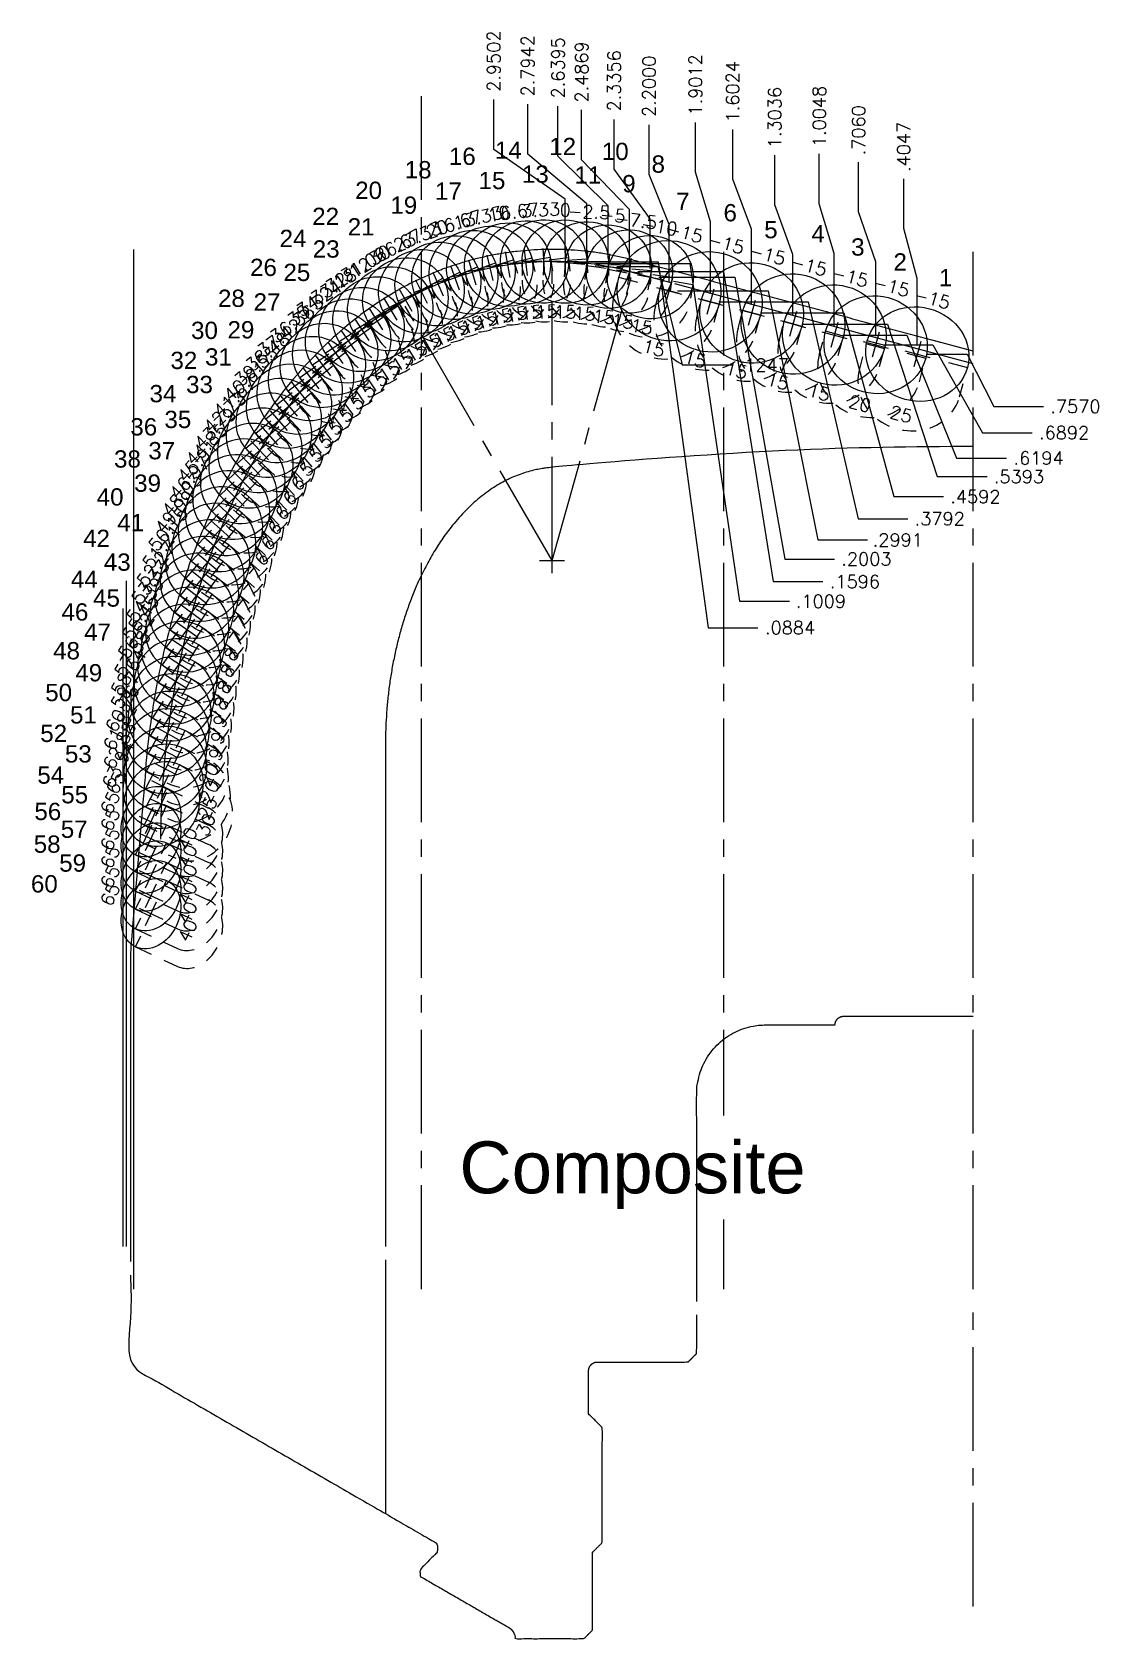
# Model space of a CAD drawing. Header units: inches. Extents: x -34 to 44.4, y 0 to 22.
# Drawn here: x 36.73 to 44.44, y 9.28 to 20.9 of the extents above; entities that cross this region are included whole.
import ezdxf
from ezdxf.enums import TextEntityAlignment as Align

# ---------------------------------------------------------------- set-up
doc = ezdxf.new("R2010")
doc.units = ezdxf.units.IN
doc.header["$MEASUREMENT"] = 0
doc.linetypes.add('CENTER2', pattern=[1.125, 0.75, -0.125, 0.125, -0.125])
doc.linetypes.add('HIDDEN2', pattern=[0.1875, 0.125, -0.0625])
for name, color, linetype in [('Blade1', 30, 'Continuous'), ('CLine', 5, 'CENTER2'), ('TEXT', 3, 'Continuous')]:
    doc.layers.add(name, color=color, linetype=linetype)
for name, color, linetype, true_color in [('Blade2', 7, 'Continuous', 0xcccc00), ('Blade3', 7, 'Continuous', 0x00cc00), ('Blade4', 7, 'Continuous', 0x00cccc), ('Blade5', 7, 'Continuous', 0x0066cc), ('Blade6', 190, 'Continuous', 0x7f00ff)]:
    doc.layers.add(name, color=color, linetype=linetype, true_color=true_color)
doc.styles.add('RomanS', font='romans')
doc.styles.get("Standard").update_dxf_attribs({"font": 'arial.ttf'})
doc.dimstyles.new('Copy of Standard', dxfattribs={"dimtxt": 0.094, "dimasz": 0.18, "dimexe": 0.0625, "dimexo": 0.0625, "dimgap": 0.045, "dimtad": 0, "dimtih": 1, "dimtoh": 1, "dimdec": 4, "dimzin": 4, "dimdsep": 46, "dimtxsty": 'RomanS', "dimcen": 0.09, "dimadec": 3, "dimazin": 1, "dimtfac": 1, "dimtdec": 4, "dimtofl": 0, "dimtmove": 0, "dimatfit": 1, "dimfxl": 1, "dimtolj": 1, "dimtzin": 0, "dimarcsym": 0})

# ---------------------------------------------------------------- blocks, each defined once
blk = doc.blocks.new('CMark')
at = {"layer": 'CLine'}
for p, q in [((-0.094, 0), (0.094, 0)), ((0, 0.094), (0, -0.094))]:
    blk.add_line(p, q, dxfattribs=at)
blk = doc.blocks.new('1613@15')
for p, q in [((-0.17, 0), (-0.312, 0)), ((0.171, 0), (0.312, 0))]:
    blk.add_line(p, q)
at = {"color": 8, "linetype": 'HIDDEN2', "ltscale": 0.5}
blk.add_line((-0.312, 0), (-0.312, -0.135), dxfattribs=at)
at = {"color": 8, "linetype": 'HIDDEN2', "ltscale": 0.5, "flags": 128}
blk.add_lwpolyline([(0.312, 0), (0.312, -0.135)], dxfattribs=at)
blk.add_ellipse((0, 0), major_axis=(-0.312, 0), ratio=0.965926, start_param=-3.141592653589793, end_param=3.141592653589793)
at = {"color": 8, "linetype": 'HIDDEN2', "ltscale": 0.5}
blk.add_ellipse((0, -0.135), major_axis=(-0.312, 0), ratio=0.965926, start_param=0, end_param=3.141593, dxfattribs=at)
blk.add_blockref('CMark', (0, 0))
at = {"style": 'RomanS'}
blk.add_text('15', height=0.094, dxfattribs=at).set_placement((0, -0.364), align=Align.MIDDLE_CENTER)
blk.add_attdef('ANG', text='', height=0.094, dxfattribs=at).set_placement((0, 0.298), align=Align.BOTTOM_CENTER)
blk = doc.blocks.new('1613@16')
for p, q in [((-0.17, 0), (-0.312, 0)), ((0.171, 0), (0.312, 0))]:
    blk.add_line(p, q)
at = {"color": 8, "linetype": 'HIDDEN2', "ltscale": 0.5}
blk.add_line((-0.312, 0), (-0.312, -0.143), dxfattribs=at)
at = {"color": 8, "linetype": 'HIDDEN2', "ltscale": 0.5, "flags": 128}
blk.add_lwpolyline([(0.312, 0), (0.312, -0.143)], dxfattribs=at)
at = {"extrusion": (0, 0, -1)}
blk.add_ellipse((0, 0), major_axis=(-0.312, 0), ratio=0.961248, start_param=-3.141592653589793, end_param=3.141592653589793, dxfattribs=at)
at = {"color": 8, "linetype": 'HIDDEN2', "ltscale": 0.5}
blk.add_ellipse((0, -0.143), major_axis=(0.312, 0), ratio=0.953717, start_param=3.141593, end_param=6.283185, dxfattribs=at)
blk.add_blockref('CMark', (0, 0))
at = {"style": 'RomanS'}
blk.add_text('16', height=0.094, dxfattribs=at).set_placement((0, -0.364), align=Align.MIDDLE_CENTER)
blk.add_attdef('ANG', text='', height=0.094, dxfattribs=at).set_placement((0, 0.298), align=Align.BOTTOM_CENTER)
blk = doc.blocks.new('1613@17')
for p, q in [((-0.17, 0), (-0.313, 0)), ((0.171, 0), (0.312, 0))]:
    blk.add_line(p, q)
at = {"color": 8, "linetype": 'HIDDEN2', "ltscale": 0.5}
blk.add_line((-0.313, 0), (-0.313, -0.152), dxfattribs=at)
at = {"color": 8, "linetype": 'HIDDEN2', "ltscale": 0.5, "flags": 128}
blk.add_lwpolyline([(0.312, 0), (0.312, -0.152)], dxfattribs=at)
blk.add_ellipse((0, 0), major_axis=(-0.312, 0), ratio=0.95632, start_param=3.141593, end_param=9.424778)
at = {"color": 8, "linetype": 'HIDDEN2', "ltscale": 0.5}
blk.add_ellipse((0, -0.152), major_axis=(-0.312, 0), ratio=0.95632, start_param=0, end_param=3.141593, dxfattribs=at)
blk.add_blockref('CMark', (0, 0))
at = {"style": 'RomanS'}
blk.add_text('17', height=0.094, dxfattribs=at).set_placement((0.001, -0.373), align=Align.MIDDLE_CENTER)
blk.add_attdef('ANG', text='', height=0.094, dxfattribs=at).set_placement((0, 0.298), align=Align.BOTTOM_CENTER)
blk = doc.blocks.new('1613@19')
for p, q in [((-0.17, 0), (-0.313, 0)), ((0.171, 0), (0.312, 0))]:
    blk.add_line(p, q)
at = {"color": 8, "linetype": 'HIDDEN2', "ltscale": 0.5}
blk.add_line((-0.313, 0), (-0.313, -0.169), dxfattribs=at)
at = {"color": 8, "linetype": 'HIDDEN2', "ltscale": 0.5, "flags": 128}
blk.add_lwpolyline([(0.312, 0), (0.312, -0.169)], dxfattribs=at)
at = {"extrusion": (0, 0, -1)}
blk.add_ellipse((0, 0), major_axis=(-0.312, 0), ratio=0.945519, start_param=3.141593, end_param=9.424778, dxfattribs=at)
at = {"color": 8, "linetype": 'HIDDEN2', "ltscale": 0.5}
blk.add_ellipse((0, -0.169), major_axis=(0.312, 0), ratio=0.945519, start_param=3.141593, end_param=6.283185, dxfattribs=at)
blk.add_blockref('CMark', (0, 0))
at = {"style": 'RomanS'}
blk.add_text('19', height=0.094, dxfattribs=at).set_placement((0, -0.379), align=Align.MIDDLE_CENTER)
blk.add_attdef('ANG', text='', height=0.094, dxfattribs=at).set_placement((0, 0.298), align=Align.BOTTOM_CENTER)
blk = doc.blocks.new('1313@40')
for p, q in [((-0.265, 0), (-0.177, 0)), ((0.177, 0), (0.264, 0))]:
    blk.add_line(p, q)
at = {"color": 8, "linetype": 'HIDDEN2'}
for p, q in [((-0.265, 0), (-0.265, -0.334)), ((0.264, 0), (0.264, -0.334))]:
    blk.add_line(p, q, dxfattribs=at)
blk.add_ellipse((0, 0), major_axis=(0.265, 0), ratio=0.765974)
blk.add_ellipse((0, -0.334), major_axis=(-0.265, 0), ratio=0.765974, start_param=0, end_param=3.141593, dxfattribs=at)
blk.add_blockref('CMark', (0, 0))
at = {"style": 'RomanS'}
blk.add_text('40', height=0.094, dxfattribs=at).set_placement((0, -0.292), align=Align.MIDDLE_CENTER)
blk.add_attdef('ANG', text='', height=0.094, dxfattribs=at).set_placement((0, 0.251), align=Align.BOTTOM_CENTER)
blk = doc.blocks.new('1613@30')
for p, q in [((-0.17, 0), (-0.312, 0)), ((0.171, 0), (0.312, 0))]:
    blk.add_line(p, q)
at = {"color": 8, "linetype": 'HIDDEN2', "ltscale": 0.5}
blk.add_line((-0.312, 0), (-0.312, -0.26), dxfattribs=at)
at = {"color": 8, "linetype": 'HIDDEN2', "ltscale": 0.5, "flags": 128}
blk.add_lwpolyline([(0.312, 0), (0.312, -0.26)], dxfattribs=at)
at = {"extrusion": (0, 0, -1)}
blk.add_ellipse((0, 0), major_axis=(-0.312, 0), ratio=0.866025, start_param=-3.141592653589793, end_param=3.141592653589793, dxfattribs=at)
at = {"color": 8, "linetype": 'HIDDEN2', "ltscale": 0.5, "extrusion": (0, 0, -1)}
blk.add_ellipse((0, -0.26), major_axis=(-0.312, 0), ratio=0.866025, start_param=3.068877, end_param=6.355901, dxfattribs=at)
blk.add_blockref('CMark', (0, 0))
at = {"style": 'RomanS'}
blk.add_text('30', height=0.094, dxfattribs=at).set_placement((0, -0.356), align=Align.MIDDLE_CENTER)
blk.add_attdef('ANG', text='', height=0.094, dxfattribs=at).set_placement((0, 0.287), align=Align.BOTTOM_CENTER)
blk = doc.blocks.new('1613@18')
for p, q in [((-0.17, 0), (-0.312, 0)), ((0.171, 0), (0.312, 0))]:
    blk.add_line(p, q)
at = {"color": 8, "linetype": 'HIDDEN2', "ltscale": 0.5}
blk.add_line((-0.312, 0), (-0.312, -0.159), dxfattribs=at)
at = {"color": 8, "linetype": 'HIDDEN2', "ltscale": 0.5, "flags": 128}
blk.add_lwpolyline([(0.312, 0), (0.312, -0.159)], dxfattribs=at)
at = {"extrusion": (0, 0, -1)}
blk.add_ellipse((0, 0), major_axis=(-0.312, 0), ratio=0.95104, start_param=-3.141592653589793, end_param=3.141592653589793, dxfattribs=at)
at = {"color": 8, "linetype": 'HIDDEN2', "ltscale": 0.5}
blk.add_ellipse((0, -0.161), major_axis=(0.312, 0), ratio=0.953717, start_param=3.141593, end_param=6.283185, dxfattribs=at)
blk.add_blockref('CMark', (0, 0))
at = {"style": 'RomanS'}
blk.add_text('18', height=0.094, dxfattribs=at).set_placement((0, -0.364), align=Align.MIDDLE_CENTER)
blk.add_attdef('ANG', text='', height=0.094, dxfattribs=at).set_placement((0, 0.298), align=Align.BOTTOM_CENTER)
blk = doc.blocks.new('1613@25')
for p, q in [((-0.17, 0), (-0.312, 0)), ((0.171, 0), (0.312, 0))]:
    blk.add_line(p, q)
at = {"color": 8, "linetype": 'HIDDEN2', "ltscale": 0.5}
blk.add_line((-0.312, 0), (-0.312, -0.22), dxfattribs=at)
at = {"color": 8, "linetype": 'HIDDEN2', "ltscale": 0.5, "flags": 128}
blk.add_lwpolyline([(0.312, 0), (0.312, -0.22)], dxfattribs=at)
blk.add_ellipse((0, 0), major_axis=(-0.312, 0), ratio=0.906308, start_param=-3.141592653589793, end_param=3.141592653589793)
at = {"color": 8, "linetype": 'HIDDEN2', "ltscale": 0.5}
blk.add_ellipse((0, -0.22), major_axis=(-0.312, 0), ratio=0.906308, start_param=0, end_param=3.141593, dxfattribs=at)
blk.add_blockref('CMark', (0, 0))
at = {"style": 'RomanS'}
blk.add_text('25', height=0.094, dxfattribs=at).set_placement((0, -0.356), align=Align.MIDDLE_CENTER)
blk.add_attdef('ANG', text='', height=0.094, dxfattribs=at).set_placement((0, 0.287), align=Align.BOTTOM_CENTER)
blk = doc.blocks.new('1613@20')
for p, q in [((-0.17, 0), (-0.312, 0)), ((0.171, 0), (0.312, 0))]:
    blk.add_line(p, q)
at = {"color": 8, "linetype": 'HIDDEN2', "ltscale": 0.5}
blk.add_line((-0.312, 0), (-0.312, -0.178), dxfattribs=at)
at = {"color": 8, "linetype": 'HIDDEN2', "ltscale": 0.5, "flags": 128}
blk.add_lwpolyline([(0.312, 0), (0.312, -0.178)], dxfattribs=at)
blk.add_ellipse((0, 0), major_axis=(-0.312, 0), ratio=0.939693, start_param=-3.141592653589793, end_param=3.141592653589793)
at = {"color": 8, "linetype": 'HIDDEN2', "ltscale": 0.5}
blk.add_ellipse((0, -0.178), major_axis=(-0.312, 0), ratio=0.939693, start_param=0, end_param=3.141593, dxfattribs=at)
blk.add_blockref('CMark', (0, 0))
at = {"style": 'RomanS'}
blk.add_text('20', height=0.094, dxfattribs=at).set_placement((0, -0.356), align=Align.MIDDLE_CENTER)
blk.add_attdef('ANG', text='', height=0.094, dxfattribs=at).set_placement((0, 0.298), align=Align.BOTTOM_CENTER)
blk = doc.blocks.new('1913@15')
for p, q in [((-0.233, 0), (-0.375, 0)), ((0.233, 0), (0.375, 0))]:
    blk.add_line(p, q)
at = {"color": 8, "linetype": 'HIDDEN2', "ltscale": 0.5}
for p, q in [((-0.375, -0.135), (-0.375, 0)), ((0.375, -0.135), (0.375, 0))]:
    blk.add_line(p, q, dxfattribs=at)
blk.add_ellipse((0, 0), major_axis=(-0.375, 0), ratio=0.965926)
blk.add_ellipse((0, -0.135), major_axis=(-0.375, 0), ratio=0.965926, start_param=0, end_param=3.141593, dxfattribs=at)
blk.add_blockref('CMark', (0, 0))
at = {"style": 'RomanS'}
blk.add_text('15', height=0.094, dxfattribs=at).set_placement((0, -0.43), align=Align.MIDDLE_CENTER)
blk.add_attdef('ANG', text='', height=0.094, dxfattribs=at).set_placement((0, 0.362), align=Align.BOTTOM_CENTER)
blk = doc.blocks.new('*D323')
at = {"layer": 'Blade1', "color": 0, "lineweight": -2, "transparency": 16777216}
for p, q in [((42.098, 19.649), (42.098, 20.009)), ((42.23, 19.289), (42.098, 19.649)), ((42.23, 18.85), (42.23, 19.289))]:
    blk.add_line(p, q, dxfattribs=at)
at = {"layer": 'Blade1', "color": 0, "transparency": 16777216, "insert": (42.098, 20.28), "char_height": 0.094, "attachment_point": 5, "rotation": 90, "style": 'RomanS'}
blk.add_mtext('\\A1;1.3036', dxfattribs=at)
blk = doc.blocks.new('*D325')
at = {"layer": 'Blade1', "color": 0, "lineweight": -2, "transparency": 16777216}
for p, q in [((42.293, 18.787), (42.913, 18.787)), ((42.913, 18.787), (43.273, 17.684)), ((43.273, 17.684), (43.633, 17.684))]:
    blk.add_line(p, q, dxfattribs=at)
at = {"layer": 'Blade1', "color": 0, "transparency": 16777216, "insert": (43.864, 17.684), "char_height": 0.094, "attachment_point": 5, "style": 'RomanS'}
blk.add_mtext('\\A1;.5393', dxfattribs=at)
blk = doc.blocks.new('*D326')
at = {"layer": 'Blade1', "color": 0, "lineweight": -2, "transparency": 16777216}
for p, q in [((41.19, 19.868), (41.19, 20.228)), ((41.334, 19.508), (41.19, 19.868)), ((41.334, 19.09), (41.334, 19.508))]:
    blk.add_line(p, q, dxfattribs=at)
at = {"layer": 'Blade1', "color": 0, "transparency": 16777216, "insert": (41.19, 20.506), "char_height": 0.094, "attachment_point": 5, "rotation": 90, "style": 'RomanS'}
blk.add_mtext('\\A1;2.2000', dxfattribs=at)
blk = doc.blocks.new('*D327')
at = {"layer": 'Blade1', "color": 0, "lineweight": -2, "transparency": 16777216}
for p, q in [((41.396, 19.028), (42.05, 19.028)), ((42.05, 19.028), (42.41, 17.226)), ((42.41, 17.226), (42.77, 17.226))]:
    blk.add_line(p, q, dxfattribs=at)
at = {"layer": 'Blade1', "color": 0, "transparency": 16777216, "insert": (42.988, 17.226), "char_height": 0.094, "attachment_point": 5, "style": 'RomanS'}
blk.add_mtext('\\A1;.2991', dxfattribs=at)
blk = doc.blocks.new('*D328')
at = {"layer": 'Blade3', "color": 0, "lineweight": -2, "transparency": 16777216}
for p, q in [((42.42, 19.657), (42.42, 20.017)), ((42.529, 19.297), (42.42, 19.657)), ((42.529, 18.77), (42.529, 19.297))]:
    blk.add_line(p, q, dxfattribs=at)
at = {"layer": 'Blade3', "color": 0, "transparency": 16777216, "insert": (42.42, 20.288), "char_height": 0.094, "attachment_point": 5, "rotation": 90, "style": 'RomanS'}
blk.add_mtext('\\A1;1.0048', dxfattribs=at)
blk = doc.blocks.new('*D329')
at = {"layer": 'Blade3', "color": 0, "lineweight": -2, "transparency": 16777216}
for p, q in [((41.525, 19.885), (41.525, 20.245)), ((41.633, 19.525), (41.525, 19.885)), ((41.633, 19.01), (41.633, 19.525))]:
    blk.add_line(p, q, dxfattribs=at)
at = {"layer": 'Blade3', "color": 0, "transparency": 16777216, "insert": (41.525, 20.516), "char_height": 0.094, "attachment_point": 5, "rotation": 90, "style": 'RomanS'}
blk.add_mtext('\\A1;1.9012', dxfattribs=at)
blk = doc.blocks.new('*D330')
at = {"layer": 'Blade3', "color": 0, "lineweight": -2, "transparency": 16777216}
for p, q in [((42.591, 18.707), (43.053, 18.707)), ((43.053, 18.707), (43.413, 17.818)), ((43.413, 17.818), (43.773, 17.818))]:
    blk.add_line(p, q, dxfattribs=at)
at = {"layer": 'Blade3', "color": 0, "transparency": 16777216, "insert": (44.006, 17.818), "char_height": 0.094, "attachment_point": 5, "style": 'RomanS'}
blk.add_mtext('\\A1;.6194', dxfattribs=at)
blk = doc.blocks.new('*D331')
at = {"layer": 'Blade3', "color": 0, "lineweight": -2, "transparency": 16777216}
for p, q in [((41.695, 18.947), (42.341, 18.947)), ((42.341, 18.947), (42.701, 17.379)), ((42.701, 17.379), (43.061, 17.379))]:
    blk.add_line(p, q, dxfattribs=at)
at = {"layer": 'Blade3', "color": 0, "transparency": 16777216, "insert": (43.291, 17.379), "char_height": 0.094, "attachment_point": 5, "style": 'RomanS'}
blk.add_mtext('\\A1;.3792', dxfattribs=at)
blk = doc.blocks.new('*D333')
at = {"layer": 'Blade5', "color": 0, "lineweight": -2, "transparency": 16777216}
for p, q in [((41.794, 19.834), (41.794, 20.194)), ((41.931, 19.474), (41.794, 19.834)), ((41.931, 18.93), (41.931, 19.474))]:
    blk.add_line(p, q, dxfattribs=at)
at = {"layer": 'Blade5', "color": 0, "transparency": 16777216, "insert": (41.794, 20.467), "char_height": 0.094, "attachment_point": 5, "rotation": 90, "style": 'RomanS'}
blk.add_mtext('\\A1;1.6024', dxfattribs=at)
blk = doc.blocks.new('*D335')
at = {"layer": 'Blade5', "color": 0, "lineweight": -2, "transparency": 16777216}
for p, q in [((41.994, 18.867), (42.598, 18.867)), ((42.598, 18.867), (42.958, 17.539)), ((42.958, 17.539), (43.318, 17.539))]:
    blk.add_line(p, q, dxfattribs=at)
at = {"layer": 'Blade5', "color": 0, "transparency": 16777216, "insert": (43.549, 17.539), "char_height": 0.094, "attachment_point": 5, "style": 'RomanS'}
blk.add_mtext('\\A1;.4592', dxfattribs=at)
blk = doc.blocks.new('*D336')
at = {"layer": 'Blade6', "color": 0, "lineweight": -2, "transparency": 16777216}
for p, q in [((40.937, 19.907), (40.937, 20.267)), ((41.198, 19.547), (40.937, 19.907)), ((41.198, 19.189), (41.198, 19.547))]:
    blk.add_line(p, q, dxfattribs=at)
at = {"layer": 'Blade6', "color": 0, "transparency": 16777216, "insert": (40.937, 20.545), "char_height": 0.094, "attachment_point": 5, "rotation": 90, "style": 'RomanS'}
blk.add_mtext('\\A1;2.3356', dxfattribs=at)
blk = doc.blocks.new('*D337')
at = {"layer": 'Blade6', "color": 0, "lineweight": -2, "transparency": 16777216}
for p, q in [((41.261, 19.126), (41.81, 19.126)), ((41.81, 19.126), (42.17, 17.088)), ((42.17, 17.088), (42.53, 17.088))]:
    blk.add_line(p, q, dxfattribs=at)
at = {"layer": 'Blade6', "color": 0, "transparency": 16777216, "insert": (42.761, 17.088), "char_height": 0.094, "attachment_point": 5, "style": 'RomanS'}
blk.add_mtext('\\A1;.2003', dxfattribs=at)
blk = doc.blocks.new('*D338')
at = {"layer": 'Blade5', "color": 0, "lineweight": -2, "transparency": 16777216}
for p, q in [((40.702, 19.975), (40.702, 20.335)), ((41.047, 19.615), (40.702, 19.975)), ((41.047, 19.23), (41.047, 19.615))]:
    blk.add_line(p, q, dxfattribs=at)
at = {"layer": 'Blade5', "color": 0, "transparency": 16777216, "insert": (40.702, 20.61), "char_height": 0.094, "attachment_point": 5, "rotation": 90, "style": 'RomanS'}
blk.add_mtext('\\A1;2.4869', dxfattribs=at)
blk = doc.blocks.new('*D339')
at = {"layer": 'Blade5', "color": 0, "lineweight": -2, "transparency": 16777216}
for p, q in [((41.109, 19.167), (41.727, 19.167)), ((41.727, 19.167), (42.087, 16.925)), ((42.087, 16.925), (42.447, 16.925))]:
    blk.add_line(p, q, dxfattribs=at)
at = {"layer": 'Blade5', "color": 0, "transparency": 16777216, "insert": (42.678, 16.925), "char_height": 0.094, "attachment_point": 5, "style": 'RomanS'}
blk.add_mtext('\\A1;.1596', dxfattribs=at)
blk = doc.blocks.new('*D340')
at = {"layer": 'Blade4', "color": 0, "lineweight": -2, "transparency": 16777216}
for p, q in [((40.531, 20.002), (40.531, 20.362)), ((40.894, 19.642), (40.531, 20.002)), ((40.894, 19.264), (40.894, 19.642))]:
    blk.add_line(p, q, dxfattribs=at)
at = {"layer": 'Blade4', "color": 0, "transparency": 16777216, "insert": (40.531, 20.64), "char_height": 0.094, "attachment_point": 5, "rotation": 90, "style": 'RomanS'}
blk.add_mtext('\\A1;2.6395', dxfattribs=at)
blk = doc.blocks.new('*D341')
at = {"layer": 'Blade4', "color": 0, "lineweight": -2, "transparency": 16777216}
for p, q in [((40.957, 19.202), (41.254, 19.202)), ((41.254, 19.202), (41.428, 18.491)), ((41.428, 18.491), (41.788, 18.491))]:
    blk.add_line(p, q, dxfattribs=at)
at = {"layer": 'Blade4', "color": 0, "transparency": 16777216, "insert": (42.019, 18.491), "char_height": 0.094, "attachment_point": 5, "style": 'RomanS'}
blk.add_mtext('\\A1;.1247', dxfattribs=at)
blk = doc.blocks.new('*D342')
at = {"layer": 'Blade3', "color": 0, "lineweight": -2, "transparency": 16777216}
for p, q in [((40.313, 20.016), (40.313, 20.376)), ((40.74, 19.656), (40.313, 20.016)), ((40.74, 19.288), (40.74, 19.656))]:
    blk.add_line(p, q, dxfattribs=at)
at = {"layer": 'Blade3', "color": 0, "transparency": 16777216, "insert": (40.313, 20.654), "char_height": 0.094, "attachment_point": 5, "rotation": 90, "style": 'RomanS'}
blk.add_mtext('\\A1;2.7942', dxfattribs=at)
blk = doc.blocks.new('*D343')
at = {"layer": 'Blade3', "color": 0, "lineweight": -2, "transparency": 16777216}
for p, q in [((40.802, 19.226), (41.484, 19.226)), ((41.484, 19.226), (41.844, 16.783)), ((41.844, 16.783), (42.204, 16.783))]:
    blk.add_line(p, q, dxfattribs=at)
at = {"layer": 'Blade3', "color": 0, "transparency": 16777216, "insert": (42.432, 16.783), "char_height": 0.094, "attachment_point": 5, "style": 'RomanS'}
blk.add_mtext('\\A1;.1009', dxfattribs=at)
blk = doc.blocks.new('*D344')
at = {"layer": 'Blade2', "color": 0, "lineweight": -2, "transparency": 16777216}
for p, q in [((40.067, 20.05), (40.067, 20.41)), ((40.584, 19.69), (40.067, 20.05)), ((40.584, 19.301), (40.584, 19.69))]:
    blk.add_line(p, q, dxfattribs=at)
at = {"layer": 'Blade2', "color": 0, "transparency": 16777216, "insert": (40.067, 20.688), "char_height": 0.094, "attachment_point": 5, "rotation": 90, "style": 'RomanS'}
blk.add_mtext('\\A1;2.9502', dxfattribs=at)
blk = doc.blocks.new('1913@25')
for p, q in [((-0.233, 0), (-0.375, 0)), ((0.233, 0), (0.375, 0))]:
    blk.add_line(p, q)
at = {"color": 8, "linetype": 'HIDDEN2', "ltscale": 0.5}
for p, q in [((-0.375, -0.22), (-0.375, 0)), ((0.375, -0.22), (0.375, 0))]:
    blk.add_line(p, q, dxfattribs=at)
blk.add_ellipse((0, 0), major_axis=(-0.375, 0), ratio=0.90632)
blk.add_ellipse((0, -0.22), major_axis=(-0.375, 0), ratio=0.90632, start_param=0, end_param=3.141593, dxfattribs=at)
blk.add_blockref('CMark', (0, 0))
at = {"style": 'RomanS'}
blk.add_text('25', height=0.094, dxfattribs=at).set_placement((0, -0.45), align=Align.MIDDLE_CENTER)
blk.add_attdef('ANG', text='', height=0.094, dxfattribs=at).set_placement((0, 0.34), align=Align.BOTTOM_CENTER)
blk = doc.blocks.new('*D348')
at = {"layer": 'Blade1', "color": 0, "lineweight": -2, "transparency": 16777216}
for p, q in [((43.031, 19.477), (43.031, 19.837)), ((43.129, 19.117), (43.031, 19.477)), ((43.129, 18.632), (43.129, 19.117))]:
    blk.add_line(p, q, dxfattribs=at)
at = {"layer": 'Blade1', "color": 0, "transparency": 16777216, "insert": (43.031, 20.068), "char_height": 0.094, "attachment_point": 5, "rotation": 90, "style": 'RomanS'}
blk.add_mtext('\\A1;.4047', dxfattribs=at)
blk = doc.blocks.new('*D349')
at = {"layer": 'Blade1', "color": 0, "lineweight": -2, "transparency": 16777216}
for p, q in [((43.192, 18.57), (43.489, 18.57)), ((43.489, 18.57), (43.682, 18.191)), ((43.682, 18.191), (44.042, 18.191))]:
    blk.add_line(p, q, dxfattribs=at)
at = {"layer": 'Blade1', "color": 0, "transparency": 16777216, "insert": (44.272, 18.191), "char_height": 0.094, "attachment_point": 5, "style": 'RomanS'}
blk.add_mtext('\\A1;.7570', dxfattribs=at)
blk = doc.blocks.new('1913@20')
for p, q in [((-0.233, 0), (-0.375, 0)), ((0.233, 0), (0.375, 0))]:
    blk.add_line(p, q)
at = {"color": 8, "linetype": 'HIDDEN2', "ltscale": 0.5}
for p, q in [((-0.375, -0.178), (-0.375, 0)), ((0.375, -0.178), (0.375, 0))]:
    blk.add_line(p, q, dxfattribs=at)
blk.add_ellipse((0, 0), major_axis=(-0.375, 0), ratio=0.93968)
blk.add_ellipse((0, -0.178), major_axis=(-0.375, 0), ratio=0.93968, start_param=0, end_param=3.141593, dxfattribs=at)
blk.add_blockref('CMark', (0, 0))
at = {"style": 'RomanS'}
blk.add_text('20', height=0.094, dxfattribs=at).set_placement((0, -0.441), align=Align.MIDDLE_CENTER)
blk.add_attdef('ANG', text='', height=0.094, dxfattribs=at).set_placement((0, 0.362), align=Align.BOTTOM_CENTER)
blk = doc.blocks.new('*D350')
at = {"layer": 'Blade5', "color": 0, "lineweight": -2, "transparency": 16777216}
for p, q in [((42.704, 19.598), (42.704, 19.958)), ((42.828, 19.238), (42.704, 19.598)), ((42.828, 18.7), (42.828, 19.238))]:
    blk.add_line(p, q, dxfattribs=at)
at = {"layer": 'Blade5', "color": 0, "transparency": 16777216, "insert": (42.704, 20.188), "char_height": 0.094, "attachment_point": 5, "rotation": 90, "style": 'RomanS'}
blk.add_mtext('\\A1;.7060', dxfattribs=at)
blk = doc.blocks.new('*D351')
at = {"layer": 'Blade5', "color": 0, "lineweight": -2, "transparency": 16777216}
for p, q in [((42.89, 18.637), (43.24, 18.637)), ((43.24, 18.637), (43.6, 18.001)), ((43.6, 18.001), (43.96, 18.001))]:
    blk.add_line(p, q, dxfattribs=at)
at = {"layer": 'Blade5', "color": 0, "transparency": 16777216, "insert": (44.19, 18.001), "char_height": 0.094, "attachment_point": 5, "style": 'RomanS'}
blk.add_mtext('\\A1;.6892', dxfattribs=at)
blk = doc.blocks.new('*D352')
at = {"layer": 'Blade2', "color": 0, "lineweight": -2, "transparency": 16777216}
for p, q in [((40.646, 19.238), (41.256, 19.238)), ((41.256, 19.238), (41.616, 16.591)), ((41.616, 16.591), (41.976, 16.591))]:
    blk.add_line(p, q, dxfattribs=at)
at = {"layer": 'Blade2', "color": 0, "transparency": 16777216, "insert": (42.209, 16.591), "char_height": 0.094, "attachment_point": 5, "style": 'RomanS'}
blk.add_mtext('\\A1;.0884', dxfattribs=at)

msp = doc.modelspace()

# ---------------------------------------------------------------- linework, layer by layer
at = {"color": 1}
for p, q in [((43.53378, 18.50056), (41.37598, 19.07874)), ((37.40878, 16.93138), (37.40878, 12.11695)), ((37.38378, 16.73147), (37.38378, 12.11695))]:
    msp.add_line(p, q, dxfattribs=at)
msp.add_line((43.53378, 18.59004), (43.2359, 18.66986))
msp.add_lwpolyline([(41.34938, 19.08587), (41.07086, 19.16049, 0.07537826), (40.42699, 19.23947)], format="xyb", dxfattribs=at)
msp.add_ellipse((40.31778, 15.00056), major_axis=(0, 4.20382), ratio=0.63323358, start_param=0.34934467, end_param=1.55616141, dxfattribs=at)
at = {"color": 7, "linetype": 'Continuous'}
msp.add_open_spline([(39.28378, 12.02102), (39.28378, 11.10354), (39.28378, 10.18606)], degree=2, dxfattribs=at)
msp.add_rational_spline([(37.44003, 11.91094), (37.44003, 11.58074), (37.44003, 11.25055), (38.3619, 10.7183), (39.28378, 10.18606), (39.46347, 10.08231), (39.64315, 9.97857), (39.65878, 9.96955), (39.65878, 9.95151), (39.65878, 9.93575), (39.65878, 9.91999), (39.65878, 9.90705), (39.64963, 9.8979), (39.5917, 9.83997), (39.53378, 9.78205), (39.53378, 9.75758), (39.53378, 9.7331), (39.85409, 9.54817), (40.1744, 9.36324), (40.22128, 9.33618), (40.22128, 9.28205), (40.47003, 9.28205), (40.71878, 9.28205), (40.75003, 9.3133), (40.78128, 9.34455), (40.78128, 9.6258), (40.78128, 9.90705), (40.81635, 9.94212), (40.85143, 9.9772), (40.85143, 10.39267), (40.85143, 10.80815), (40.80198, 10.8576), (40.75253, 10.90705), (40.75253, 11.0633), (40.75253, 11.21955), (40.75253, 11.28205), (40.81503, 11.28205), (41.14315, 11.28205), (41.47128, 11.28205), (41.50253, 11.3133), (41.53378, 11.34455), (41.53378, 11.48363), (41.53378, 11.62272)], [1, 1, 1, 1, 1, 1, 1, 0.866025403784, 1, 1, 1, 0.923879532511, 1, 1, 1, 1, 1, 1, 1, 0.866025403784, 1, 1, 1, 1, 1, 1, 1, 1, 1, 1, 1, 1, 1, 1, 1, 0.707106781187, 1, 1, 1, 1, 1, 1, 1], degree=2, knots=[4.59383811, 4.59383811, 4.59383811, 4.8139707, 4.8139707, 5.8139707, 5.8139707, 6.8139707, 6.8139707, 7.86116825, 7.86116825, 8.86116825, 8.86116825, 9.64656642, 9.64656642, 10.64656642, 10.64656642, 11.64656642, 11.64656642, 12.64656642, 12.64656642, 13.69376397, 13.69376397, 14.69376397, 14.69376397, 15.69376397, 15.69376397, 16.69376397, 16.69376397, 17.69376397, 17.69376397, 18.69376397, 18.69376397, 19.69376397, 19.69376397, 20.69376397, 20.69376397, 22.26456029, 22.26456029, 23.26456029, 23.26456029, 24.26456029, 24.26456029, 24.41291801, 24.41291801, 24.41291801], dxfattribs=at)
at = {"layer": 'CLine'}
for p, q in [((39.54338, 11.80984), (39.54338, 20.51944)), ((41.73088, 11.80984), (41.73088, 19.32666)), ((43.53378, 11.80984), (43.53378, 19.32666)), ((40.48849, 17.07666), (40.48849, 19.24034)), ((40.48849, 17.07666), (41.07086, 19.16049)), ((40.48849, 17.07666), (39.40662, 18.95045)), ((40.48849, 16.98666), (40.48849, 17.16666)), ((40.39849, 17.07666), (40.57849, 17.07666)), ((43.53378, 9.5153), (43.53378, 11.71234))]:
    msp.add_line(p, q, dxfattribs=at)
at = {"layer": 'CLine', "linetype": 'Continuous'}
msp.add_line((37.46368, 11.80984), (37.46368, 19.32666), dxfattribs=at)

# ---------------------------------------------------------------- block references
at = {"layer": 'Blade1'}
for name, p, rotation, values in [('1613@15', (40.42699, 19.23947), 3.33, {'ANG': '3.33'}), ('1613@15', (39.6629, 19.07664), 23.33, {'ANG': '23.33'}), ('1913@15', (41.33375, 19.02755), 345, {'ANG': '-15'}), ('1913@15', (42.23014, 18.78737), 345, {'ANG': '-15'}), ('1613@15', (39.01359, 18.66529), 34.24, {'ANG': '34.24'}), ('1913@25', (43.12906, 18.56964), 345, {'ANG': '-15'}), ('1613@15', (38.51204, 18.08931), 40.61, {'ANG': '40.61'}), ('1613@16', (38.14116, 17.42069), 46.97, {'ANG': '46.97'}), ('1613@17', (37.88315, 16.70055), 53.33, {'ANG': '53.33'}), ('1613@19', (37.72485, 15.95198), 59.7, {'ANG': '59.7'}), ('1313@40', (37.5888, 15.18966), 65, {'ANG': '65'})]:
    msp.add_blockref(name, p, dxfattribs=dict(at, rotation=rotation)).add_auto_attribs(values)
at = {"layer": 'Blade2'}
msp.add_blockref('1613@15', (40.58353, 19.23825), dxfattribs=at).add_auto_attribs({'ANG': '0'})
for name, p, rotation, values in [('1613@15', (39.78536, 19.12291), 20, {'ANG': '20'}), ('1613@15', (39.11106, 18.74764), 33.18, {'ANG': '33.18'}), ('1613@15', (38.58605, 18.19325), 39.55, {'ANG': '39.55'}), ('1613@16', (38.1947, 17.53652), 45.91, {'ANG': '45.91'}), ('1613@17', (37.91894, 16.82303), 52.27, {'ANG': '52.27'}), ('1613@19', (37.7447, 16.07803), 58.64000000000001, {'ANG': '58.64'}), ('1613@30', (37.66334, 15.31717), 65, {'ANG': '65'}), ('1313@40', (37.5888, 14.52416), 65, {'ANG': '65'})]:
    msp.add_blockref(name, p, dxfattribs=dict(at, rotation=rotation)).add_auto_attribs(values)
at = {"layer": 'Blade3'}
for name, p, rotation, values in [('1613@15', (40.73958, 19.22572), 357.5000000000001, {'ANG': '-2.5'}), ('1613@15', (39.91039, 19.16168), 16.67000000000001, {'ANG': '16.67'}), ('1913@15', (41.63255, 18.94749), 345, {'ANG': '-15'}), ('1613@15', (39.21257, 18.82494), 32.12, {'ANG': '32.12'}), ('1913@15', (42.52893, 18.7073), 345, {'ANG': '-15'}), ('1613@15', (38.66378, 18.29444), 38.48, {'ANG': '38.48'}), ('1613@16', (38.25143, 17.65081), 44.85000000000001, {'ANG': '44.85'}), ('1613@17', (37.95754, 16.94466), 51.21000000000001, {'ANG': '51.21'}), ('1613@18', (37.76712, 16.20365), 57.57999999999999, {'ANG': '57.58'}), ('1613@25', (37.67688, 15.44457), 63.94, {'ANG': '63.94'}), ('1313@40', (37.5888, 14.65367), 65, {'ANG': '65'})]:
    msp.add_blockref(name, p, dxfattribs=dict(at, rotation=rotation)).add_auto_attribs(values)
at = {"layer": 'Blade4'}
for name, p, rotation, values in [('1613@15', (40.03754, 19.19283), 13.33, {'ANG': '13.33'}), ('1613@15', (40.89431, 19.20194), 355, {'ANG': '-5'}), ('1613@15', (39.31808, 18.89668), 31.06, {'ANG': '31.06'}), ('1613@15', (38.74533, 18.39258), 37.42, {'ANG': '37.42'}), ('1613@16', (38.31145, 17.76342), 43.79, {'ANG': '43.79'}), ('1613@17', (37.999, 17.06534), 50.15, {'ANG': '50.15'}), ('1613@18', (37.79214, 16.32878), 56.52, {'ANG': '56.52'}), ('1613@20', (37.69276, 15.57127), 62.88000000000001, {'ANG': '62.88'}), ('1313@40', (37.5888, 14.79609), 65, {'ANG': '65'})]:
    msp.add_blockref(name, p, dxfattribs=dict(at, rotation=rotation)).add_auto_attribs(values)
at = {"layer": 'Blade5'}
for name, p, rotation, values in [('1613@15', (40.16633, 19.21622), 10, {'ANG': '10'}), ('1613@15', (41.04692, 19.16704), 352.5, {'ANG': '-7.5'}), ('1613@15', (39.42749, 18.96234), 29.99999999999999, {'ANG': '30'}), ('1913@15', (41.93134, 18.86743), 345, {'ANG': '-15'}), ('1913@20', (42.82773, 18.63743), 345, {'ANG': '-15'}), ('1613@15', (38.83077, 18.48735), 36.36000000000001, {'ANG': '36.36'}), ('1613@16', (38.37483, 17.87417), 42.73, {'ANG': '42.73'}), ('1613@17', (38.04338, 17.18498), 49.09, {'ANG': '49.09'}), ('1613@18', (37.81979, 16.45335), 55.45, {'ANG': '55.45'}), ('1613@20', (37.69276, 15.69881), 61.82, {'ANG': '61.82'}), ('1313@40', (37.5888, 14.92582), 65, {'ANG': '65'})]:
    msp.add_blockref(name, p, dxfattribs=dict(at, rotation=rotation)).add_auto_attribs(values)
at = {"layer": 'Blade6'}
for name, p, rotation, values in [('1613@15', (40.29631, 19.23179), 6.670000000000002, {'ANG': '6.67'}), ('1613@15', (41.19813, 19.12639), 350.0000000000001, {'ANG': '-10'}), ('1613@15', (39.54347, 19.02306), 26.67, {'ANG': '26.67'}), ('1613@15', (38.92017, 18.57838), 35.3, {'ANG': '35.3'}), ('1613@15', (38.44166, 17.98287), 41.67000000000001, {'ANG': '41.67'}), ('1613@16', (38.09075, 17.30346), 48.03000000000001, {'ANG': '48.03'}), ('1613@18', (37.85012, 16.5773), 54.39, {'ANG': '54.39'}), ('1613@19', (37.70754, 15.82555), 60.76, {'ANG': '60.76'}), ('1313@40', (37.5888, 15.06598), 65, {'ANG': '65'})]:
    msp.add_blockref(name, p, dxfattribs=dict(at, rotation=rotation)).add_auto_attribs(values)

# ---------------------------------------------------------------- texts
at = {"layer": 'Blade1'}
for s, p in [('13', (40.27023, 19.80873)), ('19', (39.31912, 19.58432)), ('7', (41.38558, 19.61183)), ('4', (42.36331, 19.37777)), ('25', (38.54587, 19.09807)), ('1', (43.28473, 19.05994)), ('31', (37.97918, 18.48693)), ('37', (37.56912, 17.80903)), ('43', (37.24711, 17.00328)), ('49', (37.04174, 16.20346)), ('55', (36.93981, 15.32164))]:
    msp.add_text(s, height=0.125, dxfattribs=at).set_placement(p)
at = {"layer": 'Blade2'}
for s, p in [('12', (40.46744, 20.00824)), ('18', (39.42278, 19.84045)), ('24', (38.51815, 19.34376)), ('30', (37.87808, 18.67892)), ('36', (37.43921, 17.98152)), ('42', (37.09779, 17.17481)), ('48', (36.88078, 16.36266)), ('54', (36.7666, 15.46343)), ('60', (36.72024, 14.67715))]:
    msp.add_text(s, height=0.125, dxfattribs=at).set_placement(p)
at = {"layer": 'Blade3'}
for s, p in [('11', (40.65028, 19.80194)), ('17', (39.6414, 19.68574)), ('6', (41.72768, 19.52953)), ('3', (42.65053, 19.28184)), ('23', (38.758, 19.26735)), ('29', (38.14163, 18.68315)), ('35', (37.68539, 18.03497)), ('41', (37.34435, 17.28865)), ('47', (37.10507, 16.49693)), ('53', (36.96605, 15.61664)), ('59', (36.92476, 14.82756))]:
    msp.add_text(s, height=0.125, dxfattribs=at).set_placement(p)
at = {"layer": 'Blade4'}
for s, p in [('10', (40.84787, 19.97288)), ('16', (39.74197, 19.93751)), ('22', (38.75409, 19.50301)), ('28', (38.0727, 18.91087)), ('34', (37.57787, 18.22144)), ('40', (37.19576, 17.47462)), ('46', (36.94111, 16.64296)), ('52', (36.78779, 15.7652)), ('58', (36.74049, 14.96445))]:
    msp.add_text(s, height=0.125, dxfattribs=at).set_placement(p)
at = {"layer": 'Blade5'}
for s, p in [('15', (39.95671, 19.76238)), ('9', (40.99563, 19.73949)), ('21', (39.01083, 19.4275)), ('5', (42.02185, 19.40729)), ('2', (42.95648, 19.1736)), ('27', (38.33037, 18.88422)), ('33', (37.84208, 18.28764)), ('39', (37.46675, 17.57426)), ('45', (37.1699, 16.74373)), ('51', (37.00309, 15.89892)), ('57', (36.93617, 15.07201))]:
    msp.add_text(s, height=0.125, dxfattribs=at).set_placement(p)
at = {"layer": 'Blade6'}
for s, p in [('14', (40.07521, 19.98172)), ('8', (41.20766, 19.88152)), ('20', (39.06474, 19.69154)), ('26', (38.3046, 19.13445)), ('32', (37.72907, 18.46175)), ('38', (37.32124, 17.74896)), ('44', (37.00973, 16.87984)), ('50', (36.82366, 16.06066)), ('56', (36.74538, 15.20075))]:
    msp.add_text(s, height=0.125, dxfattribs=at).set_placement(p)

# ---------------------------------------------------------------- dimensions: what is measured, and where the dimension line sits
at = {"layer": 'Blade1'}
for feature_location, offset, dtype, picture, middle in [((41.33375, 19.02755), (-0.14334, 1.20056), 1, '*D326', (41.19041, 20.50588)), ((42.23014, 18.78737), (-0.13254, 1.22143), 1, '*D323', (42.0976, 20.27984)), ((43.12906, 18.56964), (-0.09815, 1.26729), 1, '*D348', (43.03092, 20.06769)), ((41.33375, 19.02755), (1.43643, -1.80167), 0, '*D327', (42.98751, 17.22588)), ((42.23014, 18.78737), (1.40288, -1.1036), 0, '*D325', (43.86378, 17.68376)), ((43.12906, 18.56964), (0.91254, -0.3788), 0, '*D349', (44.27236, 18.19084))]:
    dim = msp.add_ordinate_dim(feature_location=feature_location, offset=offset, dtype=dtype, origin=(43.53378, 19.32666), dimstyle='Copy of Standard', dxfattribs=at)
    dim.commit()
    dim.dimension.update_dxf_attribs({"geometry": picture, "text_midpoint": middle})
at = {"layer": 'Blade2'}
for feature_location, offset, dtype, origin, picture, middle in [((40.583535, 19.238253), (-0.516468, 1.172158), 1, (43.533778, 19.326657), '*D344', (40.067066, 20.688174)), ((40.58353, 19.23825), (1.39279, -2.64721), 0, (43.53378, 19.32666), '*D352', (42.20932, 16.59104))]:
    dim = msp.add_ordinate_dim(feature_location=feature_location, offset=offset, dtype=dtype, origin=origin, dimstyle='Copy of Standard', dxfattribs=at)
    dim.commit()
    dim.dimension.update_dxf_attribs({"geometry": picture, "text_midpoint": middle})
at = {"layer": 'Blade3'}
for feature_location, offset, dtype, origin, picture, middle in [((40.73958, 19.22572), (-0.42632, 1.15066), 1, (43.53378, 19.32666), '*D342', (40.31326, 20.65414)), ((41.63255, 18.94749), (-0.10766, 1.29755), 1, (43.53378, 19.32666), '*D329', (41.52489, 20.51609)), ((42.528934, 18.707304), (-0.108613, 1.309907), 1, (43.533778, 19.326657), '*D328', (42.420322, 20.288259)), ((40.73958, 19.22572), (1.46433, -2.4425), 0, (43.53378, 19.32666), '*D343', (42.43243, 16.78322)), ((41.63255, 18.94749), (1.42798, -1.56872), 0, (43.53378, 19.32666), '*D331', (43.29129, 17.37877)), ((42.52893, 18.7073), (1.24378, -0.88916), 0, (43.53378, 19.32666), '*D330', (44.00572, 17.81814))]:
    dim = msp.add_ordinate_dim(feature_location=feature_location, offset=offset, dtype=dtype, origin=origin, dimstyle='Copy of Standard', dxfattribs=at)
    dim.commit()
    dim.dimension.update_dxf_attribs({"geometry": picture, "text_midpoint": middle})
at = {"layer": 'Blade4'}
for offset, dtype, picture, middle in [((-0.36306, 1.16036), 1, '*D340', (40.53125, 20.64007)), ((0.89343, -0.711), 0, '*D341', (42.0185, 18.49094))]:
    dim = msp.add_ordinate_dim(feature_location=(40.89431, 19.20194), offset=offset, dtype=dtype, origin=(43.53378, 19.32666), dimstyle='Copy of Standard', dxfattribs=at)
    dim.commit()
    dim.dimension.update_dxf_attribs({"geometry": picture, "text_midpoint": middle})
at = {"layer": 'Blade5'}
for feature_location, offset, dtype, origin, picture, middle in [((41.04692, 19.16704), (-0.34478, 1.16779), 1, (43.53378, 19.32666), '*D338', (40.70213, 20.61035)), ((41.93134, 18.86743), (-0.137, 1.32638), 1, (43.53378, 19.32666), '*D333', (41.79434, 20.4671)), ((42.82773, 18.637431), (-0.12353, 1.320244), 1, (43.533778, 19.326657), '*D350', (42.7042, 20.188437)), ((41.04692, 19.16704), (1.39983, -2.24231), 0, (43.53378, 19.32666), '*D339', (42.67751, 16.92473)), ((41.93134, 18.86743), (1.38649, -1.32881), 0, (43.53378, 19.32666), '*D335', (43.54859, 17.53861)), ((42.82773, 18.63743), (1.13186, -0.63653), 0, (43.53378, 19.32666), '*D351', (44.19035, 18.00091))]:
    dim = msp.add_ordinate_dim(feature_location=feature_location, offset=offset, dtype=dtype, origin=origin, dimstyle='Copy of Standard', dxfattribs=at)
    dim.commit()
    dim.dimension.update_dxf_attribs({"geometry": picture, "text_midpoint": middle})
at = {"layer": 'Blade6'}
for feature_location, offset, dtype, origin, picture, middle in [((41.19813, 19.126392), (-0.260784, 1.140403), 1, (43.533778, 19.326657), '*D336', (40.937347, 20.544557)), ((41.19813, 19.12639), (1.33199, -2.03854), 0, (43.53378, 19.32666), '*D337', (42.76088, 17.08785))]:
    dim = msp.add_ordinate_dim(feature_location=feature_location, offset=offset, dtype=dtype, origin=origin, dimstyle='Copy of Standard', dxfattribs=at)
    dim.commit()
    dim.dimension.update_dxf_attribs({"geometry": picture, "text_midpoint": middle})

# ---------------------------------------------------------------- next in the draw order: texts
at = {"layer": 'TEXT', "insert": (39.81805, 12.87709), "char_height": 0.375, "attachment_point": 1, "bg_fill": 3, "box_fill_scale": 1.5, "bg_fill_color": 256, "bg_fill_transparency": 0}
msp.add_mtext_dynamic_manual_height_columns('Composite', width=3.4893174, gutter_width=1, heights=[0], dxfattribs=at)

# ---------------------------------------------------------------- next in the draw order: linework, layer by layer
at = {"color": 7, "linetype": 'Continuous'}
for points, weights, knots in [([(43.53378, 18.59004), (42.3023, 18.92002), (41.07083, 19.24999), (40.1706, 19.4912), (39.36349, 19.02521), (37.84753, 18.14998), (37.56503, 15.75055), (37.50253, 15.00055), (37.44003, 14.25055), (37.44003, 13.1295), (37.44003, 12.00845)], [1, 1, 1, 0.923879532511, 1, 0.870644037793, 1, 1, 1, 1, 1], [0, 0, 0, 1, 1, 1.78539816, 1.78539816, 2.8139707, 2.8139707, 3.8139707, 3.8139707, 4.56133678, 4.56133678, 4.56133678]), ([(43.53378, 17.90254), (41.99022, 17.90254), (40.45456, 17.74653), (39.28378, 17.62758), (39.28378, 15.75055), (39.28378, 13.93453), (39.28378, 12.11852)], [1, 0.998718816066, 1, 0.729167696986, 1, 1, 1], [0, 0, 0, 0.10125049, 0.10125049, 1.60863326, 1.60863326, 2.26134781, 2.26134781, 2.26134781]), ([(41.53378, 11.72022), (41.53378, 12.46989), (41.53378, 13.21955), (41.53378, 13.71955), (42.03378, 13.71955), (42.28378, 13.71955), (42.53378, 13.71955), (42.53378, 13.74544), (42.55208, 13.76374), (42.57039, 13.78205), (42.59628, 13.78205), (43.06503, 13.78205), (43.53378, 13.78205)], [1, 1, 1, 0.707106781187, 1, 1, 1, 0.923879532511, 1, 0.923879532511, 1, 1, 1], [24.46492013, 24.46492013, 24.46492013, 25.26456029, 25.26456029, 26.83535662, 26.83535662, 27.83535662, 27.83535662, 28.62075478, 28.62075478, 29.40615295, 29.40615295, 30.40615295, 30.40615295, 30.40615295])]:
    msp.add_rational_spline(points, weights, degree=2, knots=knots, dxfattribs=at)

doc.saveas('drawing.dxf')
